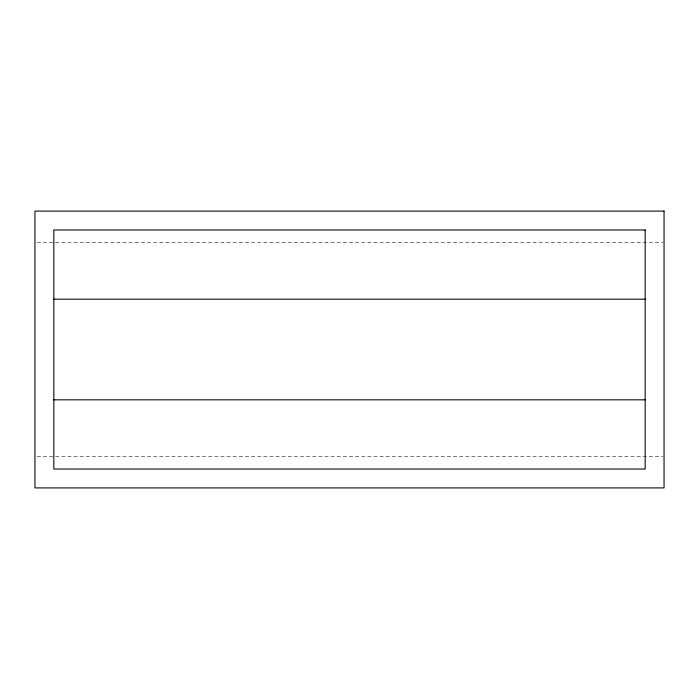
<?xml version="1.0" encoding="UTF-8"?>
<svg xmlns="http://www.w3.org/2000/svg" width="699" height="699" viewBox="0 0 699 699"><rect width="100%" height="100%" fill="white"/><g stroke="black" fill="none" stroke-linecap="round" stroke-linejoin="round"><path stroke-width="0.52" stroke-dasharray="3.5 2.62" d="M37.134 242.553L662.958 242.553M37.134 456.447L662.958 456.447"/><path stroke-width="1.05" d="M53.823 299.172L645.177 299.172M53.823 399.828L645.177 399.828M664.05 211.098L34.95 211.098L34.95 487.902L664.05 487.902L664.05 211.098M645.177 229.971L53.823 229.971L53.823 469.029L645.177 469.029L645.177 229.971"/></g></svg>
